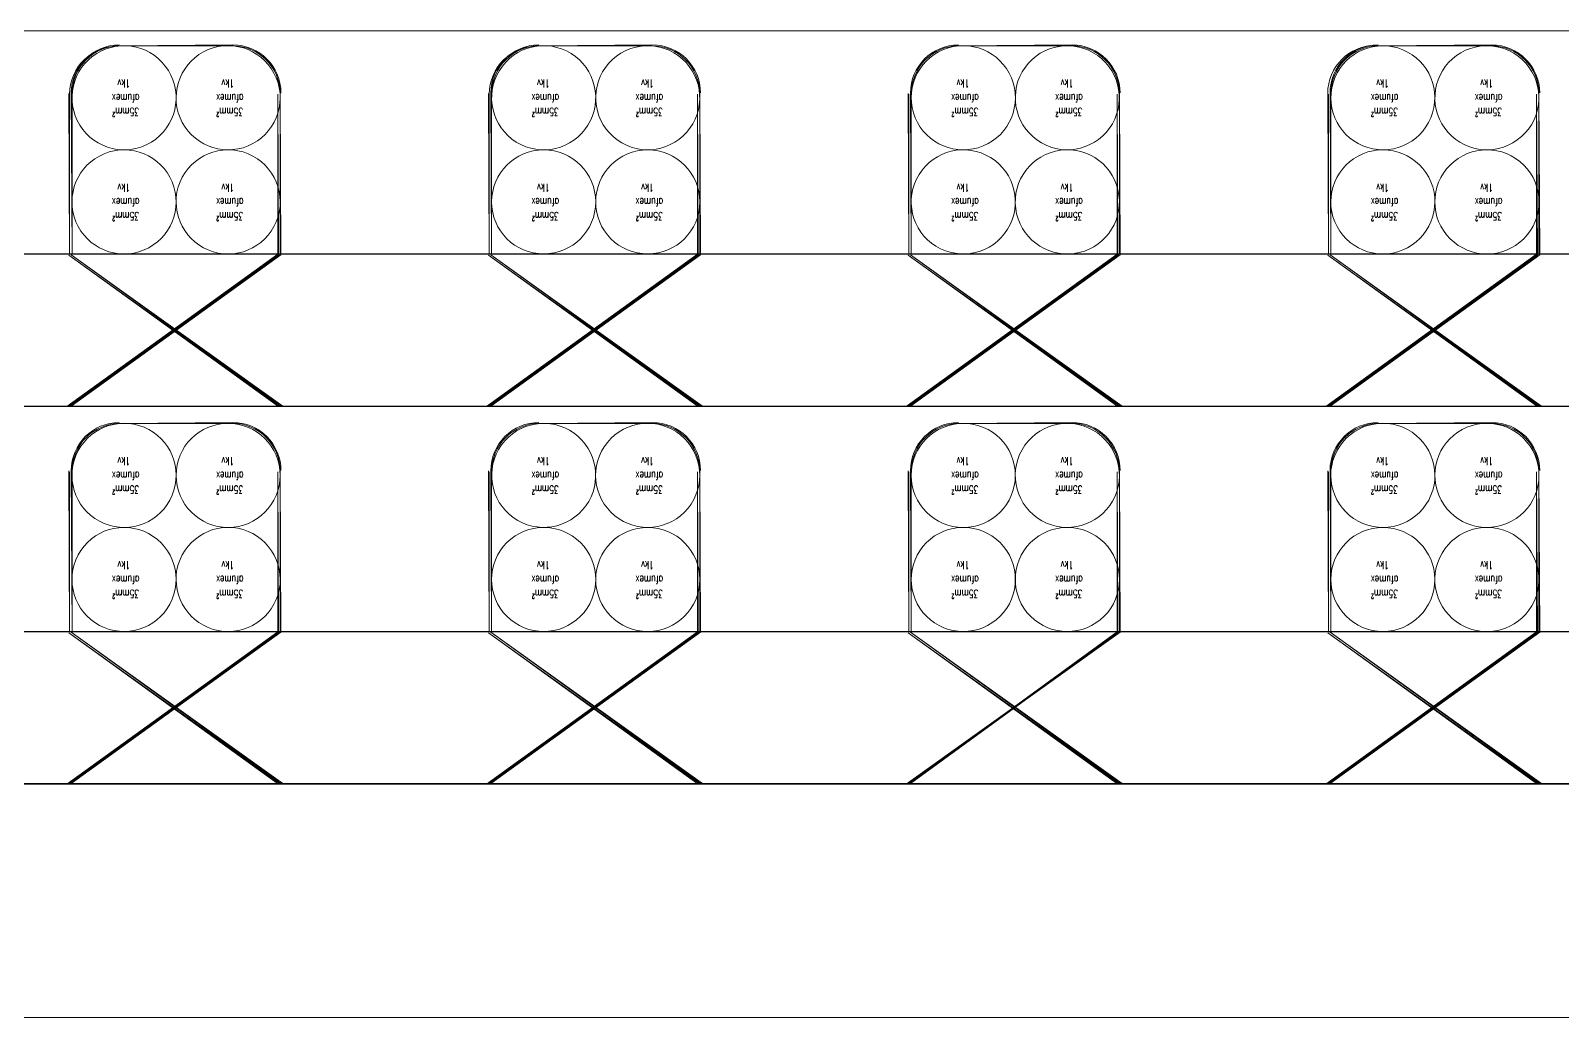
# Model space of a CAD drawing. Extents: x -14.2 to 52.3, y 2.5 to 90.9.
# Drawn here: x 11.941 to 12.1324, y 17.6337 to 17.7569 of the extents above; entities that cross this region are included whole.
import ezdxf

# ---------------------------------------------------------------- set-up
doc = ezdxf.new("R2010")
doc.units = 0
for name, color, linetype, lineweight in [('limpo_PINI-PSG-PE-0102-LAZ-R00$0$0-1', 7, 'Continuous', 5), ('limpo_PINI-PSG-PE-0102-LAZ-R00$0$A-WALL-FNSH', 1, 'Continuous', 40), ('limpo_PINI-PSG-PE-0102-LAZ-R00$0$PNIN-HID-PL-0009-LAZ-R00_dwg', 8, 'Continuous', 5)]:
    doc.layers.add(name, color=color, linetype=linetype, lineweight=lineweight)
doc.layers.add('limpo_PINI-PSG-PE-0102-LAZ-R00$0$0-8', color=7, linetype='Continuous', lineweight=5, true_color=0x999999)
doc.layers.add('limpo_PINI-PSG-PE-0102-LAZ-R00$0$XR_ARQT', color=7, linetype='Continuous')
doc.layers.add('XR_ARQT', color=7, linetype='Continuous')
doc.styles.add('limpo_PINI-PSG-PE-0102-LAZ-R00$0$RomanS_2', font='romans__.ttf', dxfattribs={"width": 0.7, "height": 0.001})

# ---------------------------------------------------------------- blocks, each defined once
blk = doc.blocks.new('limpo_PINI-PSG-PE-0102-LAZ-R00$0$LAZ GERAL - PNE_dwg-25011385-009 - PRE - PAV_ LAZER - GERAL')
at = {"layer": 'limpo_PINI-PSG-PE-0102-LAZ-R00$0$0-8'}
for p, q in [((-8.78, -7.10145), (-9.8293, -7.10145)), ((-8.78, -7.14861), (-9.8293, -7.14861))]:
    blk.add_line(p, q, dxfattribs=at)
at = {"layer": 'limpo_PINI-PSG-PE-0102-LAZ-R00$0$0-8', "flags": 128}
for points in [[(-9.66087, -7.07535), (-9.67497, -7.07545), (-9.66097, -7.07545)], [(-9.60845, -7.07535), (-9.62255, -7.07545), (-9.60855, -7.07545)], [(-9.55603, -7.07535), (-9.57013, -7.07545), (-9.55613, -7.07545)], [(-9.50361, -7.07535), (-9.51771, -7.07545), (-9.50371, -7.07545)], [(-9.68107, -7.12045), (-9.65487, -7.10155), (-9.65497, -7.08145), (-9.65497, -7.10145), (-9.68131, -7.12045)], [(-9.68107, -7.08135), (-9.68097, -7.10145), (-9.68097, -7.08145)], [(-9.62865, -7.12045), (-9.60245, -7.10155), (-9.60255, -7.08145), (-9.60255, -7.10145), (-9.62889, -7.12045)], [(-9.62865, -7.08135), (-9.62855, -7.10145), (-9.62855, -7.08145)], [(-9.57623, -7.12045), (-9.55003, -7.10155), (-9.55013, -7.08145), (-9.55013, -7.10145), (-9.57646, -7.12045)], [(-9.57623, -7.08135), (-9.57613, -7.10145), (-9.57613, -7.08145)], [(-9.52381, -7.12045), (-9.49761, -7.10155), (-9.49771, -7.08145), (-9.49771, -7.10145), (-9.52404, -7.12045)], [(-9.52381, -7.08135), (-9.52371, -7.10145), (-9.52371, -7.08145)], [(-9.68107, -7.10145), (-9.70729, -7.10145), (-9.70729, -7.10065)], [(-9.62865, -7.10145), (-9.65487, -7.10145), (-9.65487, -7.10065)], [(-9.57623, -7.10145), (-9.60245, -7.10145), (-9.60245, -7.10065)], [(-9.52381, -7.10145), (-9.55003, -7.10145), (-9.55003, -7.10065)], [(-9.47138, -7.10145), (-9.49761, -7.10145), (-9.49761, -7.10065)], [(-9.8293, -7.10145), (-9.8293, -7.12045), (-8.78, -7.12045)], [(-9.65487, -7.12045), (-9.68107, -7.10155), (-9.65463, -7.12045)], [(-9.60245, -7.12045), (-9.62865, -7.10155), (-9.60221, -7.12045)], [(-9.55003, -7.12045), (-9.57623, -7.10155), (-9.54979, -7.12045)], [(-9.49761, -7.12045), (-9.52381, -7.10155), (-9.49737, -7.12045)], [(-9.66087, -7.12251), (-9.67497, -7.12261), (-9.66097, -7.12261)], [(-9.60845, -7.12251), (-9.62255, -7.12261), (-9.60855, -7.12261)], [(-9.55603, -7.12251), (-9.57013, -7.12261), (-9.55613, -7.12261)], [(-9.50361, -7.12251), (-9.51771, -7.12261), (-9.50371, -7.12261)], [(-9.68107, -7.16761), (-9.65487, -7.14871), (-9.65497, -7.12861), (-9.65497, -7.14861), (-9.68131, -7.16761)], [(-9.68107, -7.12851), (-9.68097, -7.14861), (-9.68097, -7.12861)], [(-9.62865, -7.16761), (-9.60245, -7.14871), (-9.60255, -7.12861), (-9.60255, -7.14861), (-9.62889, -7.16761)], [(-9.62865, -7.12851), (-9.62855, -7.14861), (-9.62855, -7.12861)], [(-9.57646, -7.16761), (-9.55003, -7.14871), (-9.55013, -7.12861), (-9.55013, -7.14861), (-9.57623, -7.16761)], [(-9.57623, -7.12851), (-9.57613, -7.14861), (-9.57613, -7.12861)], [(-9.52381, -7.16761), (-9.49761, -7.14871), (-9.49771, -7.12861), (-9.49771, -7.14861), (-9.52404, -7.16761)], [(-9.52381, -7.12851), (-9.52371, -7.14861), (-9.52371, -7.12861)], [(-9.8293, -7.14861), (-9.8293, -7.16761), (-8.78, -7.16761)], [(-9.68107, -7.14861), (-9.70729, -7.14861), (-9.70729, -7.14781)], [(-9.65487, -7.16761), (-9.68107, -7.14871), (-9.65463, -7.16761)], [(-9.62865, -7.14861), (-9.65487, -7.14861), (-9.65487, -7.14781)], [(-9.60245, -7.16761), (-9.62865, -7.14871), (-9.60221, -7.16761)], [(-9.57623, -7.14861), (-9.60245, -7.14861), (-9.60245, -7.14781)], [(-9.55003, -7.16761), (-9.57623, -7.14871), (-9.54979, -7.16761)], [(-9.52381, -7.14861), (-9.55003, -7.14861), (-9.55003, -7.14781)], [(-9.49761, -7.16761), (-9.52381, -7.14871), (-9.49737, -7.16761)], [(-9.47138, -7.14861), (-9.49761, -7.14861), (-9.49761, -7.14781)]]:
    blk.add_lwpolyline(points, dxfattribs=at)
at = {"layer": 'limpo_PINI-PSG-PE-0102-LAZ-R00$0$0-8'}
for centre in [(-9.66147, -7.12911), (-9.56963, -7.12911), (-9.60905, -7.14211)]:
    blk.add_circle(centre, 0.0065, dxfattribs=at)
for centre in [(-9.67497, -7.08145), (-9.62255, -7.08145), (-9.51781, -7.08135)]:
    blk.add_arc(centre, 0.006, 90, 180, dxfattribs=at)
for centre, major_axis, ratio in [((-9.67447, -7.08195), (0.00553, 0.00342), 1), ((-9.66147, -7.08195), (-0.00249, 0.00601), 1), ((-9.62205, -7.08195), (-0.00553, 0.00342), 1), ((-9.60905, -7.08195), (-0.00527, 0.0038), 0.999999), ((-9.56963, -7.08195), (-0.00249, 0.00601), 1), ((-9.55663, -7.08195), (0.0038, 0.00527), 0.999999), ((-9.50421, -7.08195), (-0.0038, 0.00527), 0.999999), ((-9.51721, -7.08195), (-0.00622, 0.00188), 0.999999), ((-9.67447, -7.09495), (0.00601, 0.00249), 1), ((-9.66147, -7.09495), (-0.00601, 0.00249), 1), ((-9.56963, -7.09495), (-0.00553, 0.00342), 1), ((-9.55663, -7.09495), (-0.00149, 0.00633), 1), ((-9.51721, -7.09495), (-0.00249, 0.00601), 1), ((-9.50421, -7.09495), (-0.0046, 0.0046), 1), ((-9.62205, -7.09495), (0.0065, 0), 1), ((-9.60905, -7.09495), (0.0065, 0), 0.999999), ((-9.67447, -7.12911), (0.00249, 0.00601), 0.999999), ((-9.62205, -7.12911), (-0.00527, 0.0038), 0.999999), ((-9.60905, -7.12911), (-0.0046, 0.0046), 1), ((-9.55663, -7.12911), (0.0032, 0.00566), 0.999999), ((-9.51721, -7.12911), (-0.00601, 0.00249), 1), ((-9.50421, -7.12911), (-0.00249, 0.00601), 1), ((-9.67447, -7.14211), (0.00307, 0.00573), 0.999999), ((-9.66147, -7.14211), (0.00249, 0.00601), 1), ((-9.62205, -7.14211), (0.0046, 0.0046), 1), ((-9.56963, -7.14211), (-0.0046, 0.0046), 1), ((-9.55663, -7.14211), (0.0046, 0.0046), 0.999999), ((-9.51721, -7.14211), (0, 0.0065), 1), ((-9.50421, -7.14211), (-0.00633, 0.00149), 1)]:
    blk.add_ellipse(centre, major_axis=major_axis, ratio=ratio, dxfattribs=at)
for centre, major_axis, ratio, start_param, end_param in [((-9.67507, -7.08135), (0.00424, 0.00424), 0.999999, 0.785397, 2.356193), ((-9.66097, -7.08145), (0.0051, 0.00315), 1, 5.729611, 7.300407), ((-9.66087, -7.08135), (-0.00554, 0.0023), 1, 3.53429, 5.105086), ((-9.62265, -7.08135), (0.00584, 0.00138), 1, 1.338971, 2.909767), ((-9.60855, -7.08145), (-0.0051, 0.00315), 1, 3.695167, 5.265963), ((-9.60845, -7.08135), (0.00554, 0.0023), 1, 5.890485, 7.461281), ((-9.57023, -7.08135), (0.0023, 0.00554), 1, 0.392699, 1.963495), ((-9.57013, -7.08145), (0.00554, 0.0023), 0.999999, 1.178099, 2.748895), ((-9.55613, -7.08145), (-0.00584, 0.00138), 1, 3.373416, 4.944212), ((-9.55603, -7.08135), (-0.00592, 0.00096), 0.999999, 3.30247, 4.873266), ((-9.51771, -7.08145), (0.006, 0), 1, 1.570796, 3.141593), ((-9.50371, -7.08145), (-0.00529, 0.00283), 0.999999, 3.632992, 5.203788), ((-9.50361, -7.08135), (0.00424, 0.00424), 1, 5.497784, 7.06858), ((-9.67507, -7.12851), (0.00487, 0.00351), 0.999999, 0.946274, 2.51707), ((-9.67497, -7.12861), (0.006, 0), 1, 1.570796, 3.141593), ((-9.66097, -7.12861), (0.00487, 0.00351), 0.999999, 5.658664, 7.22946), ((-9.66087, -7.12851), (-0.00554, 0.0023), 1, 3.534296, 5.105093), ((-9.62265, -7.12851), (0.00554, 0.0023), 1, 1.1781, 2.748897), ((-9.62255, -7.12861), (0.00554, 0.0023), 1, 1.1781, 2.748897), ((-9.60855, -7.12861), (-0.00554, 0.0023), 1, 3.534292, 5.105088), ((-9.60845, -7.12851), (0.006, 0), 1, 0, 1.570796), ((-9.57023, -7.12851), (0.00424, 0.00424), 1, 0.785404, 2.356201), ((-9.57013, -7.12861), (0.0051, 0.00315), 1, 1.017221, 2.588017), ((-9.55613, -7.12861), (0.00554, 0.0023), 1, 5.890486, 7.461283), ((-9.55603, -7.12851), (0.00554, 0.0023), 1, 5.890486, 7.461283), ((-9.51781, -7.12851), (0.0023, 0.00554), 1, 0.392702, 1.963498), ((-9.51771, -7.12861), (0.00592, 0.00096), 0.999999, 1.409919, 2.980716), ((-9.50371, -7.12861), (-0.00592, 0.00096), 0.999999, 3.302465, 4.873261), ((-9.50361, -7.12851), (0.00487, 0.00351), 0.999999, 5.658659, 7.229455)]:
    blk.add_ellipse(centre, major_axis=major_axis, ratio=ratio, start_param=start_param, end_param=end_param, dxfattribs=at)
at = {"layer": 'limpo_PINI-PSG-PE-0102-LAZ-R00$0$0-1', "char_height": 0.001, "attachment_point": 1, "rotation": 180, "line_spacing_factor": 0.983083, "style": 'limpo_PINI-PSG-PE-0102-LAZ-R00$0$RomanS_2'}
for s, insert, width in [('1kv', (-9.67371, -7.08068), 0.0021333), ('1kv', (-9.66071, -7.08068), 0.0021333), ('1kv', (-9.62129, -7.08068), 0.0021333), ('1kv', (-9.60829, -7.08068), 0.0021333), ('1kv', (-9.56887, -7.08068), 0.0021333), ('1kv', (-9.55587, -7.08068), 0.0021333), ('1kv', (-9.51645, -7.08068), 0.0021333), ('1kv', (-9.50345, -7.08068), 0.0021333), ('afumex', (-9.67254, -7.0825), 0.0045957), ('afumex', (-9.65954, -7.0825), 0.0045957), ('afumex', (-9.62012, -7.0825), 0.0045957), ('afumex', (-9.60712, -7.0825), 0.0045957), ('afumex', (-9.56769, -7.0825), 0.0045957), ('afumex', (-9.55469, -7.0825), 0.0045957), ('afumex', (-9.51527, -7.0825), 0.0045957), ('afumex', (-9.50227, -7.0825), 0.0045957), ('35mm²', (-9.67259, -7.08422), 0.0044251), ('35mm²', (-9.65959, -7.08422), 0.0044251), ('35mm²', (-9.62016, -7.08422), 0.0044251), ('35mm²', (-9.60716, -7.08422), 0.0044251), ('35mm²', (-9.56774, -7.08422), 0.0044251), ('35mm²', (-9.55474, -7.08422), 0.0044251), ('35mm²', (-9.51532, -7.08422), 0.0044251), ('35mm²', (-9.50232, -7.08422), 0.0044251), ('1kv', (-9.67371, -7.09368), 0.0021333), ('1kv', (-9.66071, -7.09368), 0.0021333), ('1kv', (-9.62129, -7.09368), 0.0021333), ('1kv', (-9.60829, -7.09368), 0.0021333), ('1kv', (-9.56887, -7.09368), 0.0021333), ('1kv', (-9.55587, -7.09368), 0.0021333), ('1kv', (-9.51645, -7.09368), 0.0021333), ('1kv', (-9.50345, -7.09368), 0.0021333), ('afumex', (-9.67254, -7.0955), 0.0045957), ('afumex', (-9.65954, -7.0955), 0.0045957), ('afumex', (-9.62012, -7.0955), 0.0045957), ('afumex', (-9.60712, -7.0955), 0.0045957), ('afumex', (-9.56769, -7.0955), 0.0045957), ('afumex', (-9.55469, -7.0955), 0.0045957), ('afumex', (-9.51527, -7.0955), 0.0045957), ('afumex', (-9.50227, -7.0955), 0.0045957), ('35mm²', (-9.67259, -7.09722), 0.0044251), ('35mm²', (-9.65959, -7.09722), 0.0044251), ('35mm²', (-9.62016, -7.09722), 0.0044251), ('35mm²', (-9.60716, -7.09722), 0.0044251), ('35mm²', (-9.56774, -7.09722), 0.0044251), ('35mm²', (-9.55474, -7.09722), 0.0044251), ('35mm²', (-9.51532, -7.09722), 0.0044251), ('35mm²', (-9.50232, -7.09722), 0.0044251), ('1kv', (-9.67371, -7.12784), 0.0021333), ('1kv', (-9.66071, -7.12784), 0.0021333), ('1kv', (-9.62129, -7.12784), 0.0021333), ('1kv', (-9.60829, -7.12784), 0.0021333), ('1kv', (-9.56887, -7.12784), 0.0021333), ('1kv', (-9.55587, -7.12784), 0.0021333), ('1kv', (-9.51645, -7.12784), 0.0021333), ('1kv', (-9.50345, -7.12784), 0.0021333), ('afumex', (-9.67254, -7.12966), 0.0045957), ('afumex', (-9.65954, -7.12966), 0.0045957), ('afumex', (-9.62012, -7.12966), 0.0045957), ('afumex', (-9.60712, -7.12966), 0.0045957), ('afumex', (-9.56769, -7.12966), 0.0045957), ('afumex', (-9.55469, -7.12966), 0.0045957), ('afumex', (-9.51527, -7.12966), 0.0045957), ('afumex', (-9.50227, -7.12966), 0.0045957), ('35mm²', (-9.67259, -7.13139), 0.0044251), ('35mm²', (-9.65959, -7.13139), 0.0044251), ('35mm²', (-9.62016, -7.13139), 0.0044251), ('35mm²', (-9.60716, -7.13139), 0.0044251), ('35mm²', (-9.56774, -7.13139), 0.0044251), ('35mm²', (-9.55474, -7.13139), 0.0044251), ('35mm²', (-9.51532, -7.13139), 0.0044251), ('35mm²', (-9.50232, -7.13139), 0.0044251), ('1kv', (-9.67371, -7.14084), 0.0021333), ('1kv', (-9.66071, -7.14084), 0.0021333), ('1kv', (-9.62129, -7.14084), 0.0021333), ('1kv', (-9.60829, -7.14084), 0.0021333), ('1kv', (-9.56887, -7.14084), 0.0021333), ('1kv', (-9.55587, -7.14084), 0.0021333), ('1kv', (-9.51645, -7.14084), 0.0021333), ('1kv', (-9.50345, -7.14084), 0.0021333), ('afumex', (-9.67254, -7.14266), 0.0045957), ('35mm²', (-9.67259, -7.14439), 0.0044251), ('afumex', (-9.65954, -7.14266), 0.0045957), ('35mm²', (-9.65959, -7.14439), 0.0044251), ('afumex', (-9.62012, -7.14266), 0.0045957), ('35mm²', (-9.62016, -7.14439), 0.0044251), ('afumex', (-9.60712, -7.14266), 0.0045957), ('35mm²', (-9.60716, -7.14439), 0.0044251), ('afumex', (-9.56769, -7.14266), 0.0045957), ('35mm²', (-9.56774, -7.14439), 0.0044251), ('afumex', (-9.55469, -7.14266), 0.0045957), ('35mm²', (-9.55474, -7.14439), 0.0044251), ('afumex', (-9.51527, -7.14266), 0.0045957), ('35mm²', (-9.51532, -7.14439), 0.0044251), ('afumex', (-9.50227, -7.14266), 0.0045957), ('35mm²', (-9.50232, -7.14439), 0.0044251)]:
    blk.add_mtext(s, dxfattribs=dict(at, insert=insert, width=width))
blk = doc.blocks.new('limpo_PINI-PSG-PE-0102-LAZ-R00$0$PNIN-HID-PL-0009-LAZ-R00_dwg-3604853-5PPE_008_LAZER__P_A_0_09_')
at = {"color": 9, "lineweight": 5}
for p, q in [((21430.24, 11982.55), (22479.55, 11982.55)), ((21598.67, 11980.72), (21584.57, 11980.62)), ((21651.09, 11980.72), (21636.99, 11980.62)), ((21703.52, 11980.72), (21689.42, 11980.62)), ((21755.94, 11980.72), (21741.84, 11980.62)), ((22479.54, 11954.62), (21430.24, 11954.62)), ((21430.24, 11935.62), (22479.54, 11935.62)), ((21598.67, 11933.56), (21584.57, 11933.46)), ((21651.09, 11933.56), (21636.99, 11933.46)), ((21703.52, 11933.56), (21689.42, 11933.46)), ((21755.94, 11933.56), (21741.84, 11933.46)), ((22479.54, 11907.46), (21430.24, 11907.46)), ((21430.24, 11888.46), (22479.54, 11888.46))]:
    blk.add_line(p, q, dxfattribs=at)
at = {"color": 9, "lineweight": 5, "flags": 128}
for points in [[(21578.47, 11935.62), (21604.67, 11954.52), (21604.57, 11974.62), (21604.57, 11954.62), (21578.23, 11935.62)], [(21578.47, 11974.72), (21578.57, 11954.62), (21578.57, 11974.62)], [(21630.89, 11935.62), (21657.09, 11954.52), (21656.99, 11974.62), (21656.99, 11954.62), (21630.66, 11935.62)], [(21630.89, 11974.72), (21630.99, 11954.62), (21630.99, 11974.62)], [(21683.32, 11935.62), (21709.52, 11954.52), (21709.42, 11974.62), (21709.42, 11954.62), (21683.08, 11935.62)], [(21683.32, 11974.72), (21683.42, 11954.62), (21683.42, 11974.62)], [(21735.74, 11935.62), (21761.94, 11954.52), (21761.84, 11974.62), (21761.84, 11954.62), (21735.5, 11935.62)], [(21735.74, 11974.72), (21735.84, 11954.62), (21735.84, 11974.62)], [(21604.67, 11935.62), (21578.47, 11954.52), (21604.91, 11935.62)], [(21657.09, 11935.62), (21630.89, 11954.52), (21657.33, 11935.62)], [(21709.52, 11935.62), (21683.32, 11954.52), (21709.75, 11935.62)], [(21761.94, 11935.62), (21735.74, 11954.52), (21762.17, 11935.62)], [(21578.47, 11927.56), (21578.57, 11907.46), (21578.57, 11927.46)], [(21630.89, 11927.56), (21630.99, 11907.46), (21630.99, 11927.46)], [(21683.32, 11927.56), (21683.42, 11907.46), (21683.42, 11927.46)], [(21735.74, 11927.56), (21735.84, 11907.46), (21735.84, 11927.46)], [(21578.47, 11888.46), (21604.67, 11907.36), (21604.57, 11927.46), (21604.57, 11907.46), (21578.23, 11888.46)], [(21630.89, 11888.46), (21657.09, 11907.36), (21656.99, 11927.46), (21656.99, 11907.46), (21630.66, 11888.46)], [(21683.08, 11888.46), (21709.52, 11907.36), (21709.42, 11927.46), (21709.42, 11907.46), (21683.32, 11888.46)], [(21735.74, 11888.46), (21761.94, 11907.36), (21761.84, 11927.46), (21761.84, 11907.46), (21735.5, 11888.46)], [(21604.67, 11888.46), (21578.47, 11907.36), (21604.91, 11888.46)], [(21657.09, 11888.46), (21630.89, 11907.36), (21657.33, 11888.46)], [(21709.52, 11888.46), (21683.32, 11907.36), (21709.75, 11888.46)], [(21761.94, 11888.46), (21735.74, 11907.36), (21762.17, 11888.46)]]:
    blk.add_lwpolyline(points, dxfattribs=at)
at = {"color": 9, "lineweight": 5}
for centre in [(21584.57, 11974.62), (21636.99, 11974.62), (21741.74, 11974.72)]:
    blk.add_arc(centre, 6, 90, 180, dxfattribs=at)
blk = doc.blocks.new('limpo_PINI-PSG-PE-0102-LAZ-R00$0$A$C745163c0')
at = {"layer": 'limpo_PINI-PSG-PE-0102-LAZ-R00$0$A-WALL-FNSH', "lineweight": 5}
blk.add_line((-1250, -3975.4), (-2325.02, -3975.4), dxfattribs=at)
at = {"layer": 'limpo_PINI-PSG-PE-0102-LAZ-R00$0$PNIN-HID-PL-0009-LAZ-R00_dwg', "color": 9}
blk.add_blockref('limpo_PINI-PSG-PE-0102-LAZ-R00$0$PNIN-HID-PL-0009-LAZ-R00_dwg-3604853-5PPE_008_LAZER__P_A_0_09_', (-23714.89, -15834.72), dxfattribs=at)
blk = doc.blocks.new('limpo_PINI-PSG-PE-0102-LAZ-R00')
at = {"layer": 'limpo_PINI-PSG-PE-0102-LAZ-R00$0$XR_ARQT', "xscale": 0.001000000000038553, "yscale": 0.001000000000038553, "zscale": 0.001000000000038553}
blk.add_blockref('limpo_PINI-PSG-PE-0102-LAZ-R00$0$A$C745163c0', (14.12396, 21.59203), dxfattribs=at)
at = {"layer": 'limpo_PINI-PSG-PE-0102-LAZ-R00$0$XR_ARQT'}
blk.add_blockref('limpo_PINI-PSG-PE-0102-LAZ-R00$0$LAZ GERAL - PNE_dwg-25011385-009 - PRE - PAV_ LAZER - GERAL', (21.66891, 24.81343), dxfattribs=at)

msp = doc.modelspace()

# ---------------------------------------------------------------- block references
at = {"layer": 'XR_ARQT'}
msp.add_blockref('limpo_PINI-PSG-PE-0102-LAZ-R00', (-0.04177, 0.01702), dxfattribs=at)

doc.saveas('drawing.dxf')
